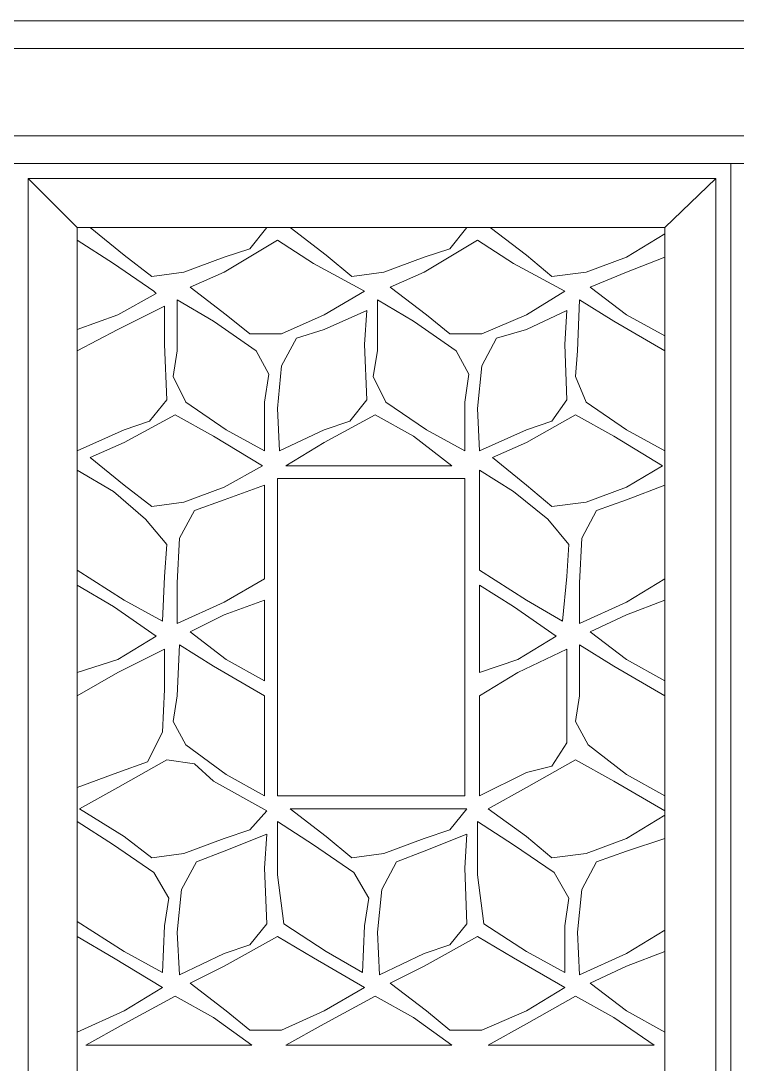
# Model space of a CAD drawing. Header units: centimetres. Extents: x -8.1 to 7.9, y -9.3 to 10.1.
# Drawn here: x -2.37 to 2.34, y 3.22 to 10.08 of the extents above; entities that cross this region are included whole.
import ezdxf

# ---------------------------------------------------------------- set-up
doc = ezdxf.new("R2010")
doc.units = ezdxf.units.CM
doc.header["$MEASUREMENT"] = 0
doc.layers.add('layer 1', color=7, linetype='Continuous')

msp = doc.modelspace()

# ---------------------------------------------------------------- linework, layer by layer
at = {"layer": 'layer 1', "color": 250, "lineweight": 0}
for points, knots in [([(-8.07314, 10.07983), (-8.07314, 10.07983), (7.93978, 10.07983), (7.93978, 10.07983), (7.93978, 10.07983), (7.93978, 10.07983), (7.93978, -9.34849), (7.93978, -9.34849), (7.93978, -9.34849), (7.93978, -9.34849), (-8.07314, -9.34849), (-8.07314, -9.34849), (-8.07314, -9.34849), (-8.07314, -9.34849), (-8.07314, 10.07983), (-8.07314, 10.07983)], [0, 0, 0, 0, 0.25, 0.25, 0.25, 0.25, 0.5, 0.5, 0.5, 0.5, 0.75, 0.75, 0.75, 0.75, 1, 1, 1, 1]), ([(-7.89129, 9.8978), (-7.89129, 9.8978), (7.75793, 9.8978), (7.75793, 9.8978), (7.75793, 9.8978), (7.75793, 9.8978), (7.75793, -9.15261), (7.75793, -9.15261), (7.75793, -9.15261), (7.75793, -9.15261), (-7.89129, -9.15261), (-7.89129, -9.15261), (-7.89129, -9.15261), (-7.89129, -9.15261), (-7.89129, 9.8978), (-7.89129, 9.8978)], [0, 0, 0, 0, 0.25, 0.25, 0.25, 0.25, 0.5, 0.5, 0.5, 0.5, 0.75, 0.75, 0.75, 0.75, 1, 1, 1, 1]), ([(-7.31732, 9.32401), (-7.31732, 9.32401), (7.19799, 9.32401), (7.19799, 9.32401), (7.19799, 9.32401), (7.19799, 9.32401), (7.19799, -8.59267), (7.19799, -8.59267), (7.19799, -8.59267), (7.19799, -8.59267), (-7.31732, -8.59267), (-7.31732, -8.59267), (-7.31732, -8.59267), (-7.31732, -8.59267), (-7.31732, 9.32401), (-7.31732, 9.32401)], [0, 0, 0, 0, 0.25, 0.25, 0.25, 0.25, 0.5, 0.5, 0.5, 0.5, 0.75, 0.75, 0.75, 0.75, 1, 1, 1, 1]), ([(2.29882, -8.39679), (2.29882, -8.39679), (2.29882, 9.14198), (2.29882, 9.14198), (2.29882, 9.14198), (2.29882, 9.14198), (-2.41833, 9.14198), (-2.41833, 9.14198), (-2.41833, 9.14198), (-2.41833, 9.14198), (-2.41833, -8.39679), (-2.41833, -8.39679), (-2.41833, -8.39679), (-2.41833, -8.39679), (2.29882, -8.39679), (2.29882, -8.39679)], [0, 0, 0, 0, 0.25, 0.25, 0.25, 0.25, 0.5, 0.5, 0.5, 0.5, 0.75, 0.75, 0.75, 0.75, 1, 1, 1, 1]), ([(7.00193, -8.39679), (7.00193, -8.39679), (7.00193, 9.14198), (7.00193, 9.14198), (7.00193, 9.14198), (7.00193, 9.14198), (2.29882, 9.14198), (2.29882, 9.14198), (2.29882, 9.14198), (2.29882, 9.14198), (2.29882, -8.39679), (2.29882, -8.39679), (2.29882, -8.39679), (2.29882, -8.39679), (7.00193, -8.39679), (7.00193, -8.39679)], [0, 0, 0, 0, 0.25, 0.25, 0.25, 0.25, 0.5, 0.5, 0.5, 0.5, 0.75, 0.75, 0.75, 0.75, 1, 1, 1, 1]), ([(-2.3203, -8.31279), (-2.3203, -8.31279), (2.20096, -8.31279), (2.20096, -8.31279), (2.20096, -8.31279), (2.20096, -8.31279), (2.20096, 9.04395), (2.20096, 9.04395), (2.20096, 9.04395), (2.20096, 9.04395), (-2.3203, 9.04395), (-2.3203, 9.04395), (-2.3203, 9.04395), (-2.3203, 9.04395), (-2.3203, -8.31279), (-2.3203, -8.31279)], [0, 0, 0, 0, 0.25, 0.25, 0.25, 0.25, 0.5, 0.5, 0.5, 0.5, 0.75, 0.75, 0.75, 0.75, 1, 1, 1, 1]), ([(-1.69038, 8.54013), (-1.69038, 8.54013), (-1.91432, 8.72216), (-1.91432, 8.72216), (-1.91432, 8.72216), (-1.91432, 8.72216), (-0.75253, 8.72216), (-0.75253, 8.72216)], [0, 0, 0, 0, 0.5, 0.5, 0.5, 0.5, 1, 1, 1, 1]), ([(-1.03259, 8.5261), (-1.03259, 8.5261), (-0.86459, 8.58204), (-0.86459, 8.58204), (-0.86459, 8.58204), (-0.86459, 8.58204), (-0.75253, 8.72216), (-0.75253, 8.72216)], [0, 0, 0, 0, 0.5, 0.5, 0.5, 0.5, 1, 1, 1, 1]), ([(0.28317, 8.5261), (0.28317, 8.5261), (0.45117, 8.58204), (0.45117, 8.58204), (0.45117, 8.58204), (0.45117, 8.58204), (0.56323, 8.72216), (0.56323, 8.72216)], [0, 0, 0, 0, 0.5, 0.5, 0.5, 0.5, 1, 1, 1, 1]), ([(1.86496, 8.72216), (1.86496, 8.72216), (0.7172, 8.72216), (0.7172, 8.72216), (0.7172, 8.72216), (0.7172, 8.72216), (0.95517, 8.54013), (0.95517, 8.54013), (0.95517, 8.54013), (0.95517, 8.54013), (1.12317, 8.40019), (1.12317, 8.40019), (1.12317, 8.40019), (1.12317, 8.40019), (1.34711, 8.42807), (1.34711, 8.42807), (1.34711, 8.42807), (1.34711, 8.42807), (1.61296, 8.5261), (1.61296, 8.5261), (1.61296, 8.5261), (1.61296, 8.5261), (1.86496, 8.68007), (1.86496, 8.68007)], [0, 0, 0, 0, 0.1666667, 0.1666667, 0.1666667, 0.1666667, 0.3333333, 0.3333333, 0.3333333, 0.3333333, 0.5, 0.5, 0.5, 0.5, 0.6666667, 0.6666667, 0.6666667, 0.6666667, 0.8333333, 0.8333333, 0.8333333, 0.8333333, 1, 1, 1, 1]), ([(-1.99832, 8.05016), (-1.99832, 8.05016), (-1.73229, 8.14819), (-1.73229, 8.14819), (-1.73229, 8.14819), (-1.73229, 8.14819), (-1.48047, 8.28813), (-1.48047, 8.28813), (-1.48047, 8.28813), (-1.48047, 8.28813), (-1.4945, 8.30216), (-1.4945, 8.30216), (-1.4945, 8.30216), (-1.4945, 8.30216), (-1.76035, 8.48419), (-1.76035, 8.48419), (-1.76035, 8.48419), (-1.76035, 8.48419), (-1.99832, 8.63816), (-1.99832, 8.63816)], [0, 0, 0, 0, 0.2, 0.2, 0.2, 0.2, 0.4, 0.4, 0.4, 0.4, 0.6, 0.6, 0.6, 0.6, 0.8, 0.8, 0.8, 0.8, 1, 1, 1, 1]), ([(0.2972, 8.14819), (0.2972, 8.14819), (0.05923, 8.33022), (0.05923, 8.33022), (0.05923, 8.33022), (0.05923, 8.33022), (0.28317, 8.42807), (0.28317, 8.42807), (0.28317, 8.42807), (0.28317, 8.42807), (0.6332, 8.63816), (0.6332, 8.63816)], [0, 0, 0, 0, 0.3333333, 0.3333333, 0.3333333, 0.3333333, 0.6666667, 0.6666667, 0.6666667, 0.6666667, 1, 1, 1, 1]), ([(0.6332, 8.63816), (0.6332, 8.63816), (0.87117, 8.48419), (0.87117, 8.48419), (0.87117, 8.48419), (0.87117, 8.48419), (1.20699, 8.30216), (1.20699, 8.30216), (1.20699, 8.30216), (1.20699, 8.30216), (0.95517, 8.14819), (0.95517, 8.14819), (0.95517, 8.14819), (0.95517, 8.14819), (0.66126, 8.02228), (0.66126, 8.02228)], [0, 0, 0, 0, 0.25, 0.25, 0.25, 0.25, 0.5, 0.5, 0.5, 0.5, 0.75, 0.75, 0.75, 0.75, 1, 1, 1, 1]), ([(-1.69038, 8.54013), (-1.69038, 8.54013), (-1.50835, 8.40019), (-1.50835, 8.40019), (-1.50835, 8.40019), (-1.50835, 8.40019), (-1.29844, 8.42807), (-1.29844, 8.42807)], [0, 0, 0, 0, 0.5, 0.5, 0.5, 0.5, 1, 1, 1, 1]), ([(-0.36059, 8.54013), (-0.36059, 8.54013), (-0.19259, 8.40019), (-0.19259, 8.40019), (-0.19259, 8.40019), (-0.19259, 8.40019), (0.01732, 8.42807), (0.01732, 8.42807)], [0, 0, 0, 0, 0.5, 0.5, 0.5, 0.5, 1, 1, 1, 1]), ([(1.86496, 8.00825), (1.86496, 8.00825), (1.61296, 8.14819), (1.61296, 8.14819), (1.61296, 8.14819), (1.61296, 8.14819), (1.37499, 8.33022), (1.37499, 8.33022), (1.37499, 8.33022), (1.37499, 8.33022), (1.61296, 8.42807), (1.61296, 8.42807), (1.61296, 8.42807), (1.61296, 8.42807), (1.86496, 8.5261), (1.86496, 8.5261)], [0, 0, 0, 0, 0.25, 0.25, 0.25, 0.25, 0.5, 0.5, 0.5, 0.5, 0.75, 0.75, 0.75, 0.75, 1, 1, 1, 1]), ([(1.86496, 7.91022), (1.86496, 7.91022), (1.52896, 8.10628), (1.52896, 8.10628), (1.52896, 8.10628), (1.52896, 8.10628), (1.30502, 8.24622), (1.30502, 8.24622), (1.30502, 8.24622), (1.30502, 8.24622), (1.29099, 7.91022), (1.29099, 7.91022), (1.29099, 7.91022), (1.29099, 7.91022), (1.27714, 7.74222), (1.27714, 7.74222), (1.27714, 7.74222), (1.27714, 7.74222), (1.34711, 7.57422), (1.34711, 7.57422), (1.34711, 7.57422), (1.34711, 7.57422), (1.61296, 7.39237), (1.61296, 7.39237), (1.61296, 7.39237), (1.61296, 7.39237), (1.86496, 7.25242), (1.86496, 7.25242)], [0, 0, 0, 0, 0.1428571, 0.1428571, 0.1428571, 0.1428571, 0.2857143, 0.2857143, 0.2857143, 0.2857143, 0.4285714, 0.4285714, 0.4285714, 0.4285714, 0.5714286, 0.5714286, 0.5714286, 0.5714286, 0.7142857, 0.7142857, 0.7142857, 0.7142857, 0.8571429, 0.8571429, 0.8571429, 0.8571429, 1, 1, 1, 1]), ([(-1.99832, 7.91022), (-1.99832, 7.91022), (-1.73229, 8.05016), (-1.73229, 8.05016), (-1.73229, 8.05016), (-1.73229, 8.05016), (-1.42435, 8.20413), (-1.42435, 8.20413), (-1.42435, 8.20413), (-1.42435, 8.20413), (-1.42435, 7.95213), (-1.42435, 7.95213), (-1.42435, 7.95213), (-1.42435, 7.95213), (-1.4105, 7.58825), (-1.4105, 7.58825)], [0, 0, 0, 0, 0.25, 0.25, 0.25, 0.25, 0.5, 0.5, 0.5, 0.5, 0.75, 0.75, 0.75, 0.75, 1, 1, 1, 1]), ([(-0.37462, 8.05016), (-0.37462, 8.05016), (-0.09474, 8.17625), (-0.09474, 8.17625), (-0.09474, 8.17625), (-0.09474, 8.17625), (-0.10859, 7.95213), (-0.10859, 7.95213), (-0.10859, 7.95213), (-0.10859, 7.95213), (-0.09474, 7.58825), (-0.09474, 7.58825)], [0, 0, 0, 0, 0.3333333, 0.3333333, 0.3333333, 0.3333333, 0.6666667, 0.6666667, 0.6666667, 0.6666667, 1, 1, 1, 1]), ([(0.95517, 8.05016), (0.95517, 8.05016), (1.22102, 8.17625), (1.22102, 8.17625), (1.22102, 8.17625), (1.22102, 8.17625), (1.20699, 7.95213), (1.20699, 7.95213), (1.20699, 7.95213), (1.20699, 7.95213), (1.22102, 7.58825), (1.22102, 7.58825)], [0, 0, 0, 0, 0.3333333, 0.3333333, 0.3333333, 0.3333333, 0.6666667, 0.6666667, 0.6666667, 0.6666667, 1, 1, 1, 1]), ([(-1.01856, 8.14819), (-1.01856, 8.14819), (-0.86459, 8.02228), (-0.86459, 8.02228), (-0.86459, 8.02228), (-0.86459, 8.02228), (-0.6545, 8.02228), (-0.6545, 8.02228)], [0, 0, 0, 0, 0.5, 0.5, 0.5, 0.5, 1, 1, 1, 1]), ([(0.2972, 8.14819), (0.2972, 8.14819), (0.45117, 8.02228), (0.45117, 8.02228), (0.45117, 8.02228), (0.45117, 8.02228), (0.66126, 8.02228), (0.66126, 8.02228)], [0, 0, 0, 0, 0.5, 0.5, 0.5, 0.5, 1, 1, 1, 1]), ([(-0.37462, 8.05016), (-0.37462, 8.05016), (-0.55665, 7.99422), (-0.55665, 7.99422), (-0.55665, 7.99422), (-0.55665, 7.99422), (-0.6545, 7.81219), (-0.6545, 7.81219)], [0, 0, 0, 0, 0.5, 0.5, 0.5, 0.5, 1, 1, 1, 1]), ([(0.95517, 8.05016), (0.95517, 8.05016), (0.75911, 7.99422), (0.75911, 7.99422), (0.75911, 7.99422), (0.75911, 7.99422), (0.66126, 7.81219), (0.66126, 7.81219)], [0, 0, 0, 0, 0.5, 0.5, 0.5, 0.5, 1, 1, 1, 1]), ([(-1.34053, 7.91022), (-1.34053, 7.91022), (-1.36841, 7.74222), (-1.36841, 7.74222), (-1.36841, 7.74222), (-1.36841, 7.74222), (-1.28441, 7.57422), (-1.28441, 7.57422)], [0, 0, 0, 0, 0.5, 0.5, 0.5, 0.5, 1, 1, 1, 1]), ([(-0.76656, 7.57422), (-0.76656, 7.57422), (-0.7385, 7.75625), (-0.7385, 7.75625), (-0.7385, 7.75625), (-0.7385, 7.75625), (-0.8225, 7.91022), (-0.8225, 7.91022)], [0, 0, 0, 0, 0.5, 0.5, 0.5, 0.5, 1, 1, 1, 1]), ([(-0.02477, 7.91022), (-0.02477, 7.91022), (-0.05265, 7.74222), (-0.05265, 7.74222), (-0.05265, 7.74222), (-0.05265, 7.74222), (0.03135, 7.57422), (0.03135, 7.57422)], [0, 0, 0, 0, 0.5, 0.5, 0.5, 0.5, 1, 1, 1, 1]), ([(0.5492, 7.57422), (0.5492, 7.57422), (0.57726, 7.75625), (0.57726, 7.75625), (0.57726, 7.75625), (0.57726, 7.75625), (0.49326, 7.91022), (0.49326, 7.91022)], [0, 0, 0, 0, 0.5, 0.5, 0.5, 0.5, 1, 1, 1, 1]), ([(-0.37462, 7.39237), (-0.37462, 7.39237), (-0.66853, 7.25242), (-0.66853, 7.25242), (-0.66853, 7.25242), (-0.66853, 7.25242), (-0.68256, 7.53231), (-0.68256, 7.53231), (-0.68256, 7.53231), (-0.68256, 7.53231), (-0.6545, 7.81219), (-0.6545, 7.81219)], [0, 0, 0, 0, 0.3333333, 0.3333333, 0.3333333, 0.3333333, 0.6666667, 0.6666667, 0.6666667, 0.6666667, 1, 1, 1, 1]), ([(0.95517, 7.39237), (0.95517, 7.39237), (0.64723, 7.25242), (0.64723, 7.25242), (0.64723, 7.25242), (0.64723, 7.25242), (0.6332, 7.53231), (0.6332, 7.53231), (0.6332, 7.53231), (0.6332, 7.53231), (0.66126, 7.81219), (0.66126, 7.81219)], [0, 0, 0, 0, 0.3333333, 0.3333333, 0.3333333, 0.3333333, 0.6666667, 0.6666667, 0.6666667, 0.6666667, 1, 1, 1, 1]), ([(-1.69038, 7.39237), (-1.69038, 7.39237), (-1.52238, 7.44831), (-1.52238, 7.44831), (-1.52238, 7.44831), (-1.52238, 7.44831), (-1.4105, 7.58825), (-1.4105, 7.58825)], [0, 0, 0, 0, 0.5, 0.5, 0.5, 0.5, 1, 1, 1, 1]), ([(-0.37462, 7.39237), (-0.37462, 7.39237), (-0.20662, 7.44831), (-0.20662, 7.44831), (-0.20662, 7.44831), (-0.20662, 7.44831), (-0.09474, 7.58825), (-0.09474, 7.58825)], [0, 0, 0, 0, 0.5, 0.5, 0.5, 0.5, 1, 1, 1, 1]), ([(0.95517, 7.39237), (0.95517, 7.39237), (1.12317, 7.44831), (1.12317, 7.44831), (1.12317, 7.44831), (1.12317, 7.44831), (1.22102, 7.58825), (1.22102, 7.58825)], [0, 0, 0, 0, 0.5, 0.5, 0.5, 0.5, 1, 1, 1, 1]), ([(-0.78059, 7.15439), (-0.78059, 7.15439), (-1.10256, 7.35028), (-1.10256, 7.35028), (-1.10256, 7.35028), (-1.10256, 7.35028), (-1.35438, 7.49022), (-1.35438, 7.49022), (-1.35438, 7.49022), (-1.35438, 7.49022), (-1.69038, 7.30837), (-1.69038, 7.30837), (-1.69038, 7.30837), (-1.69038, 7.30837), (-1.91432, 7.21033), (-1.91432, 7.21033), (-1.91432, 7.21033), (-1.91432, 7.21033), (-1.69038, 7.0283), (-1.69038, 7.0283), (-1.69038, 7.0283), (-1.69038, 7.0283), (-1.50835, 6.88836), (-1.50835, 6.88836), (-1.50835, 6.88836), (-1.50835, 6.88836), (-1.29844, 6.91642), (-1.29844, 6.91642), (-1.29844, 6.91642), (-1.29844, 6.91642), (-1.03259, 7.01445), (-1.03259, 7.01445), (-1.03259, 7.01445), (-1.03259, 7.01445), (-0.78059, 7.15439), (-0.78059, 7.15439)], [0, 0, 0, 0, 0.1111111, 0.1111111, 0.1111111, 0.1111111, 0.2222222, 0.2222222, 0.2222222, 0.2222222, 0.3333333, 0.3333333, 0.3333333, 0.3333333, 0.4444444, 0.4444444, 0.4444444, 0.4444444, 0.5555556, 0.5555556, 0.5555556, 0.5555556, 0.6666667, 0.6666667, 0.6666667, 0.6666667, 0.7777778, 0.7777778, 0.7777778, 0.7777778, 0.8888889, 0.8888889, 0.8888889, 0.8888889, 1, 1, 1, 1]), ([(-1.99832, 6.46854), (-1.99832, 6.46854), (-1.69038, 6.27248), (-1.69038, 6.27248), (-1.69038, 6.27248), (-1.69038, 6.27248), (-1.43838, 6.13254), (-1.43838, 6.13254), (-1.43838, 6.13254), (-1.43838, 6.13254), (-1.42435, 6.42645), (-1.42435, 6.42645), (-1.42435, 6.42645), (-1.42435, 6.42645), (-1.4105, 6.63654), (-1.4105, 6.63654), (-1.4105, 6.63654), (-1.4105, 6.63654), (-1.55044, 6.80436), (-1.55044, 6.80436), (-1.55044, 6.80436), (-1.55044, 6.80436), (-1.76035, 6.98639), (-1.76035, 6.98639), (-1.76035, 6.98639), (-1.76035, 6.98639), (-1.99832, 7.12633), (-1.99832, 7.12633)], [0, 0, 0, 0, 0.1428571, 0.1428571, 0.1428571, 0.1428571, 0.2857143, 0.2857143, 0.2857143, 0.2857143, 0.4285714, 0.4285714, 0.4285714, 0.4285714, 0.5714286, 0.5714286, 0.5714286, 0.5714286, 0.7142857, 0.7142857, 0.7142857, 0.7142857, 0.8571429, 0.8571429, 0.8571429, 0.8571429, 1, 1, 1, 1]), ([(-0.68256, 7.07039), (-0.68256, 7.07039), (0.5492, 7.07039), (0.5492, 7.07039), (0.5492, 7.07039), (0.5492, 7.07039), (0.5492, 4.98478), (0.5492, 4.98478), (0.5492, 4.98478), (0.5492, 4.98478), (-0.68256, 4.98478), (-0.68256, 4.98478), (-0.68256, 4.98478), (-0.68256, 4.98478), (-0.68256, 7.07039), (-0.68256, 7.07039)], [0, 0, 0, 0, 0.25, 0.25, 0.25, 0.25, 0.5, 0.5, 0.5, 0.5, 0.75, 0.75, 0.75, 0.75, 1, 1, 1, 1]), ([(0.95517, 7.0283), (0.95517, 7.0283), (1.12317, 6.88836), (1.12317, 6.88836), (1.12317, 6.88836), (1.12317, 6.88836), (1.34711, 6.91642), (1.34711, 6.91642)], [0, 0, 0, 0, 0.5, 0.5, 0.5, 0.5, 1, 1, 1, 1]), ([(-1.03259, 6.93045), (-1.03259, 6.93045), (-1.22847, 6.86048), (-1.22847, 6.86048), (-1.22847, 6.86048), (-1.22847, 6.86048), (-1.3265, 6.67845), (-1.3265, 6.67845)], [0, 0, 0, 0, 0.5, 0.5, 0.5, 0.5, 1, 1, 1, 1]), ([(1.61296, 6.93045), (1.61296, 6.93045), (1.41708, 6.86048), (1.41708, 6.86048), (1.41708, 6.86048), (1.41708, 6.86048), (1.31905, 6.67845), (1.31905, 6.67845)], [0, 0, 0, 0, 0.5, 0.5, 0.5, 0.5, 1, 1, 1, 1]), ([(1.22102, 6.42645), (1.22102, 6.42645), (1.23505, 6.63654), (1.23505, 6.63654), (1.23505, 6.63654), (1.23505, 6.63654), (1.09511, 6.80436), (1.09511, 6.80436)], [0, 0, 0, 0, 0.5, 0.5, 0.5, 0.5, 1, 1, 1, 1]), ([(1.86496, 6.41242), (1.86496, 6.41242), (1.61296, 6.25845), (1.61296, 6.25845), (1.61296, 6.25845), (1.61296, 6.25845), (1.30502, 6.11851), (1.30502, 6.11851), (1.30502, 6.11851), (1.30502, 6.11851), (1.30502, 6.38454), (1.30502, 6.38454), (1.30502, 6.38454), (1.30502, 6.38454), (1.31905, 6.67845), (1.31905, 6.67845)], [0, 0, 0, 0, 0.25, 0.25, 0.25, 0.25, 0.5, 0.5, 0.5, 0.5, 0.75, 0.75, 0.75, 0.75, 1, 1, 1, 1]), ([(-1.99832, 5.79654), (-1.99832, 5.79654), (-1.73229, 5.88054), (-1.73229, 5.88054), (-1.73229, 5.88054), (-1.73229, 5.88054), (-1.48047, 6.03451), (-1.48047, 6.03451), (-1.48047, 6.03451), (-1.48047, 6.03451), (-1.76035, 6.23057), (-1.76035, 6.23057), (-1.76035, 6.23057), (-1.76035, 6.23057), (-1.99832, 6.37051), (-1.99832, 6.37051)], [0, 0, 0, 0, 0.25, 0.25, 0.25, 0.25, 0.5, 0.5, 0.5, 0.5, 0.75, 0.75, 0.75, 0.75, 1, 1, 1, 1]), ([(1.86496, 6.27248), (1.86496, 6.27248), (1.61296, 6.17463), (1.61296, 6.17463), (1.61296, 6.17463), (1.61296, 6.17463), (1.37499, 6.06257), (1.37499, 6.06257), (1.37499, 6.06257), (1.37499, 6.06257), (1.61296, 5.88054), (1.61296, 5.88054), (1.61296, 5.88054), (1.61296, 5.88054), (1.86496, 5.7406), (1.86496, 5.7406)], [0, 0, 0, 0, 0.25, 0.25, 0.25, 0.25, 0.5, 0.5, 0.5, 0.5, 0.75, 0.75, 0.75, 0.75, 1, 1, 1, 1]), ([(1.30502, 5.64257), (1.30502, 5.64257), (1.30502, 5.97857), (1.30502, 5.97857), (1.30502, 5.97857), (1.30502, 5.97857), (1.52896, 5.83863), (1.52896, 5.83863), (1.52896, 5.83863), (1.52896, 5.83863), (1.86496, 5.64257), (1.86496, 5.64257)], [0, 0, 0, 0, 0.3333333, 0.3333333, 0.3333333, 0.3333333, 0.6666667, 0.6666667, 0.6666667, 0.6666667, 1, 1, 1, 1]), ([(-1.99832, 5.04072), (-1.99832, 5.04072), (-1.73229, 5.13875), (-1.73229, 5.13875), (-1.73229, 5.13875), (-1.73229, 5.13875), (-1.53641, 5.20872), (-1.53641, 5.20872), (-1.53641, 5.20872), (-1.53641, 5.20872), (-1.43838, 5.40478), (-1.43838, 5.40478), (-1.43838, 5.40478), (-1.43838, 5.40478), (-1.42435, 5.68466), (-1.42435, 5.68466), (-1.42435, 5.68466), (-1.42435, 5.68466), (-1.42435, 5.95051), (-1.42435, 5.95051), (-1.42435, 5.95051), (-1.42435, 5.95051), (-1.73229, 5.79654), (-1.73229, 5.79654), (-1.73229, 5.79654), (-1.73229, 5.79654), (-1.99832, 5.64257), (-1.99832, 5.64257)], [0, 0, 0, 0, 0.1428571, 0.1428571, 0.1428571, 0.1428571, 0.2857143, 0.2857143, 0.2857143, 0.2857143, 0.4285714, 0.4285714, 0.4285714, 0.4285714, 0.5714286, 0.5714286, 0.5714286, 0.5714286, 0.7142857, 0.7142857, 0.7142857, 0.7142857, 0.8571429, 0.8571429, 0.8571429, 0.8571429, 1, 1, 1, 1]), ([(-1.34053, 5.64257), (-1.34053, 5.64257), (-1.36841, 5.47475), (-1.36841, 5.47475), (-1.36841, 5.47475), (-1.36841, 5.47475), (-1.28441, 5.32078), (-1.28441, 5.32078)], [0, 0, 0, 0, 0.5, 0.5, 0.5, 0.5, 1, 1, 1, 1]), ([(1.30502, 5.64257), (1.30502, 5.64257), (1.27714, 5.47475), (1.27714, 5.47475), (1.27714, 5.47475), (1.27714, 5.47475), (1.36096, 5.32078), (1.36096, 5.32078)], [0, 0, 0, 0, 0.5, 0.5, 0.5, 0.5, 1, 1, 1, 1]), ([(0.95517, 5.13875), (0.95517, 5.13875), (1.12317, 5.18066), (1.12317, 5.18066), (1.12317, 5.18066), (1.12317, 5.18066), (1.22102, 5.33463), (1.22102, 5.33463)], [0, 0, 0, 0, 0.5, 0.5, 0.5, 0.5, 1, 1, 1, 1]), ([(1.86496, 4.98478), (1.86496, 4.98478), (1.61296, 5.12472), (1.61296, 5.12472), (1.61296, 5.12472), (1.61296, 5.12472), (1.36096, 5.32078), (1.36096, 5.32078)], [0, 0, 0, 0, 0.5, 0.5, 0.5, 0.5, 1, 1, 1, 1]), ([(-1.10256, 5.08281), (-1.10256, 5.08281), (-1.22847, 5.19469), (-1.22847, 5.19469), (-1.22847, 5.19469), (-1.22847, 5.19469), (-1.4105, 5.22275), (-1.4105, 5.22275)], [0, 0, 0, 0, 0.5, 0.5, 0.5, 0.5, 1, 1, 1, 1]), ([(1.86496, 4.88675), (1.86496, 4.88675), (1.52896, 5.08281), (1.52896, 5.08281), (1.52896, 5.08281), (1.52896, 5.08281), (1.27714, 5.22275), (1.27714, 5.22275), (1.27714, 5.22275), (1.27714, 5.22275), (0.95517, 5.04072), (0.95517, 5.04072), (0.95517, 5.04072), (0.95517, 5.04072), (0.70317, 4.90078), (0.70317, 4.90078), (0.70317, 4.90078), (0.70317, 4.90078), (0.95517, 4.71875), (0.95517, 4.71875), (0.95517, 4.71875), (0.95517, 4.71875), (1.12317, 4.57881), (1.12317, 4.57881), (1.12317, 4.57881), (1.12317, 4.57881), (1.34711, 4.60687), (1.34711, 4.60687), (1.34711, 4.60687), (1.34711, 4.60687), (1.61296, 4.7049), (1.61296, 4.7049), (1.61296, 4.7049), (1.61296, 4.7049), (1.86496, 4.85887), (1.86496, 4.85887)], [0, 0, 0, 0, 0.1111111, 0.1111111, 0.1111111, 0.1111111, 0.2222222, 0.2222222, 0.2222222, 0.2222222, 0.3333333, 0.3333333, 0.3333333, 0.3333333, 0.4444444, 0.4444444, 0.4444444, 0.4444444, 0.5555556, 0.5555556, 0.5555556, 0.5555556, 0.6666667, 0.6666667, 0.6666667, 0.6666667, 0.7777778, 0.7777778, 0.7777778, 0.7777778, 0.8888889, 0.8888889, 0.8888889, 0.8888889, 1, 1, 1, 1]), ([(-1.03259, 4.7049), (-1.03259, 4.7049), (-0.86459, 4.76084), (-0.86459, 4.76084), (-0.86459, 4.76084), (-0.86459, 4.76084), (-0.75253, 4.88675), (-0.75253, 4.88675)], [0, 0, 0, 0, 0.5, 0.5, 0.5, 0.5, 1, 1, 1, 1]), ([(0.56323, 4.90078), (0.56323, 4.90078), (-0.59856, 4.90078), (-0.59856, 4.90078), (-0.59856, 4.90078), (-0.59856, 4.90078), (-0.36059, 4.71875), (-0.36059, 4.71875), (-0.36059, 4.71875), (-0.36059, 4.71875), (-0.19259, 4.57881), (-0.19259, 4.57881), (-0.19259, 4.57881), (-0.19259, 4.57881), (0.01732, 4.60687), (0.01732, 4.60687), (0.01732, 4.60687), (0.01732, 4.60687), (0.28317, 4.7049), (0.28317, 4.7049), (0.28317, 4.7049), (0.28317, 4.7049), (0.45117, 4.76084), (0.45117, 4.76084), (0.45117, 4.76084), (0.45117, 4.76084), (0.56323, 4.90078), (0.56323, 4.90078)], [0, 0, 0, 0, 0.1428571, 0.1428571, 0.1428571, 0.1428571, 0.2857143, 0.2857143, 0.2857143, 0.2857143, 0.4285714, 0.4285714, 0.4285714, 0.4285714, 0.5714286, 0.5714286, 0.5714286, 0.5714286, 0.7142857, 0.7142857, 0.7142857, 0.7142857, 0.8571429, 0.8571429, 0.8571429, 0.8571429, 1, 1, 1, 1]), ([(-1.99832, 4.15899), (-1.99832, 4.15899), (-1.69038, 3.96293), (-1.69038, 3.96293), (-1.69038, 3.96293), (-1.69038, 3.96293), (-1.43838, 3.82299), (-1.43838, 3.82299), (-1.43838, 3.82299), (-1.43838, 3.82299), (-1.42435, 4.13093), (-1.42435, 4.13093), (-1.42435, 4.13093), (-1.42435, 4.13093), (-1.39647, 4.31296), (-1.39647, 4.31296), (-1.39647, 4.31296), (-1.39647, 4.31296), (-1.4945, 4.48078), (-1.4945, 4.48078), (-1.4945, 4.48078), (-1.4945, 4.48078), (-1.76035, 4.66281), (-1.76035, 4.66281), (-1.76035, 4.66281), (-1.76035, 4.66281), (-1.99832, 4.81678), (-1.99832, 4.81678)], [0, 0, 0, 0, 0.1428571, 0.1428571, 0.1428571, 0.1428571, 0.2857143, 0.2857143, 0.2857143, 0.2857143, 0.4285714, 0.4285714, 0.4285714, 0.4285714, 0.5714286, 0.5714286, 0.5714286, 0.5714286, 0.7142857, 0.7142857, 0.7142857, 0.7142857, 0.8571429, 0.8571429, 0.8571429, 0.8571429, 1, 1, 1, 1]), ([(-0.64065, 4.14496), (-0.64065, 4.14496), (-0.36059, 3.96293), (-0.36059, 3.96293), (-0.36059, 3.96293), (-0.36059, 3.96293), (-0.12262, 3.82299), (-0.12262, 3.82299), (-0.12262, 3.82299), (-0.12262, 3.82299), (-0.10859, 4.13093), (-0.10859, 4.13093), (-0.10859, 4.13093), (-0.10859, 4.13093), (-0.08071, 4.31296), (-0.08071, 4.31296), (-0.08071, 4.31296), (-0.08071, 4.31296), (-0.17874, 4.48078), (-0.17874, 4.48078), (-0.17874, 4.48078), (-0.17874, 4.48078), (-0.44459, 4.66281), (-0.44459, 4.66281), (-0.44459, 4.66281), (-0.44459, 4.66281), (-0.68256, 4.81678), (-0.68256, 4.81678), (-0.68256, 4.81678), (-0.68256, 4.81678), (-0.68256, 4.46693), (-0.68256, 4.46693), (-0.68256, 4.46693), (-0.68256, 4.46693), (-0.64065, 4.14496), (-0.64065, 4.14496)], [0, 0, 0, 0, 0.1111111, 0.1111111, 0.1111111, 0.1111111, 0.2222222, 0.2222222, 0.2222222, 0.2222222, 0.3333333, 0.3333333, 0.3333333, 0.3333333, 0.4444444, 0.4444444, 0.4444444, 0.4444444, 0.5555556, 0.5555556, 0.5555556, 0.5555556, 0.6666667, 0.6666667, 0.6666667, 0.6666667, 0.7777778, 0.7777778, 0.7777778, 0.7777778, 0.8888889, 0.8888889, 0.8888889, 0.8888889, 1, 1, 1, 1]), ([(-1.69038, 4.71875), (-1.69038, 4.71875), (-1.50835, 4.57881), (-1.50835, 4.57881), (-1.50835, 4.57881), (-1.50835, 4.57881), (-1.29844, 4.60687), (-1.29844, 4.60687)], [0, 0, 0, 0, 0.5, 0.5, 0.5, 0.5, 1, 1, 1, 1]), ([(-1.03259, 4.6209), (-1.03259, 4.6209), (-1.21444, 4.55093), (-1.21444, 4.55093), (-1.21444, 4.55093), (-1.21444, 4.55093), (-1.31247, 4.3689), (-1.31247, 4.3689)], [0, 0, 0, 0, 0.5, 0.5, 0.5, 0.5, 1, 1, 1, 1]), ([(0.28317, 4.6209), (0.28317, 4.6209), (0.10132, 4.55093), (0.10132, 4.55093), (0.10132, 4.55093), (0.10132, 4.55093), (0.00329, 4.3689), (0.00329, 4.3689)], [0, 0, 0, 0, 0.5, 0.5, 0.5, 0.5, 1, 1, 1, 1]), ([(1.61296, 4.6209), (1.61296, 4.6209), (1.41708, 4.55093), (1.41708, 4.55093), (1.41708, 4.55093), (1.41708, 4.55093), (1.31905, 4.3689), (1.31905, 4.3689)], [0, 0, 0, 0, 0.5, 0.5, 0.5, 0.5, 1, 1, 1, 1]), ([(1.20699, 4.13093), (1.20699, 4.13093), (1.23505, 4.31296), (1.23505, 4.31296), (1.23505, 4.31296), (1.23505, 4.31296), (1.13702, 4.48078), (1.13702, 4.48078)], [0, 0, 0, 0, 0.5, 0.5, 0.5, 0.5, 1, 1, 1, 1]), ([(1.86496, 4.10287), (1.86496, 4.10287), (1.61296, 3.9489), (1.61296, 3.9489), (1.61296, 3.9489), (1.61296, 3.9489), (1.30502, 3.80896), (1.30502, 3.80896), (1.30502, 3.80896), (1.30502, 3.80896), (1.29099, 4.08902), (1.29099, 4.08902), (1.29099, 4.08902), (1.29099, 4.08902), (1.31905, 4.3689), (1.31905, 4.3689)], [0, 0, 0, 0, 0.25, 0.25, 0.25, 0.25, 0.5, 0.5, 0.5, 0.5, 0.75, 0.75, 0.75, 0.75, 1, 1, 1, 1]), ([(-1.03259, 3.9489), (-1.03259, 3.9489), (-0.86459, 4.00502), (-0.86459, 4.00502), (-0.86459, 4.00502), (-0.86459, 4.00502), (-0.75253, 4.14496), (-0.75253, 4.14496)], [0, 0, 0, 0, 0.5, 0.5, 0.5, 0.5, 1, 1, 1, 1]), ([(0.28317, 3.9489), (0.28317, 3.9489), (0.45117, 4.00502), (0.45117, 4.00502), (0.45117, 4.00502), (0.45117, 4.00502), (0.56323, 4.14496), (0.56323, 4.14496)], [0, 0, 0, 0, 0.5, 0.5, 0.5, 0.5, 1, 1, 1, 1]), ([(-1.99832, 3.43105), (-1.99832, 3.43105), (-1.69038, 3.57099), (-1.69038, 3.57099), (-1.69038, 3.57099), (-1.69038, 3.57099), (-1.43838, 3.72496), (-1.43838, 3.72496), (-1.43838, 3.72496), (-1.43838, 3.72496), (-1.76035, 3.92102), (-1.76035, 3.92102), (-1.76035, 3.92102), (-1.76035, 3.92102), (-1.99832, 4.06096), (-1.99832, 4.06096)], [0, 0, 0, 0, 0.25, 0.25, 0.25, 0.25, 0.5, 0.5, 0.5, 0.5, 0.75, 0.75, 0.75, 0.75, 1, 1, 1, 1]), ([(-1.01856, 3.57099), (-1.01856, 3.57099), (-1.25653, 3.75302), (-1.25653, 3.75302), (-1.25653, 3.75302), (-1.25653, 3.75302), (-1.03259, 3.8649), (-1.03259, 3.8649), (-1.03259, 3.8649), (-1.03259, 3.8649), (-0.68256, 4.06096), (-0.68256, 4.06096)], [0, 0, 0, 0, 0.3333333, 0.3333333, 0.3333333, 0.3333333, 0.6666667, 0.6666667, 0.6666667, 0.6666667, 1, 1, 1, 1]), ([(-0.68256, 4.06096), (-0.68256, 4.06096), (-0.44459, 3.92102), (-0.44459, 3.92102), (-0.44459, 3.92102), (-0.44459, 3.92102), (-0.10859, 3.72496), (-0.10859, 3.72496), (-0.10859, 3.72496), (-0.10859, 3.72496), (-0.37462, 3.57099), (-0.37462, 3.57099), (-0.37462, 3.57099), (-0.37462, 3.57099), (-0.6545, 3.44508), (-0.6545, 3.44508)], [0, 0, 0, 0, 0.25, 0.25, 0.25, 0.25, 0.5, 0.5, 0.5, 0.5, 0.75, 0.75, 0.75, 0.75, 1, 1, 1, 1]), ([(1.86496, 3.96293), (1.86496, 3.96293), (1.61296, 3.8649), (1.61296, 3.8649), (1.61296, 3.8649), (1.61296, 3.8649), (1.37499, 3.75302), (1.37499, 3.75302), (1.37499, 3.75302), (1.37499, 3.75302), (1.61296, 3.57099), (1.61296, 3.57099), (1.61296, 3.57099), (1.61296, 3.57099), (1.86496, 3.43105), (1.86496, 3.43105)], [0, 0, 0, 0, 0.25, 0.25, 0.25, 0.25, 0.5, 0.5, 0.5, 0.5, 0.75, 0.75, 0.75, 0.75, 1, 1, 1, 1]), ([(-1.01856, 3.57099), (-1.01856, 3.57099), (-0.86459, 3.44508), (-0.86459, 3.44508), (-0.86459, 3.44508), (-0.86459, 3.44508), (-0.6545, 3.44508), (-0.6545, 3.44508)], [0, 0, 0, 0, 0.5, 0.5, 0.5, 0.5, 1, 1, 1, 1]), ([(0.2972, 3.57099), (0.2972, 3.57099), (0.45117, 3.44508), (0.45117, 3.44508), (0.45117, 3.44508), (0.45117, 3.44508), (0.66126, 3.44508), (0.66126, 3.44508)], [0, 0, 0, 0, 0.5, 0.5, 0.5, 0.5, 1, 1, 1, 1])]:
    msp.add_open_spline(points, degree=3, knots=knots, dxfattribs=at)
for points in [[(-2.3203, 9.04395), (-2.3203, 9.04395), (-1.99832, 8.72216), (-1.99832, 8.72216)], [(1.86496, 8.72216), (1.86496, 8.72216), (2.20096, 9.04395), (2.20096, 9.04395)], [(-1.99832, 8.72216), (-1.99832, 8.72216), (-1.99832, -7.97679), (-1.99832, -7.97679)], [(1.86496, 8.72216), (1.86496, 8.72216), (-1.99832, 8.72216), (-1.99832, 8.72216)], [(-0.36059, 8.54013), (-0.36059, 8.54013), (-0.59856, 8.72216), (-0.59856, 8.72216)], [(0.56323, 8.72216), (0.56323, 8.72216), (-0.59856, 8.72216), (-0.59856, 8.72216)], [(1.86496, -7.97679), (1.86496, -7.97679), (1.86496, 8.72216), (1.86496, 8.72216)], [(-1.03259, 8.42807), (-1.03259, 8.42807), (-0.68256, 8.63816), (-0.68256, 8.63816)], [(-0.44459, 8.48419), (-0.44459, 8.48419), (-0.68256, 8.63816), (-0.68256, 8.63816)], [(-1.03259, 8.5261), (-1.03259, 8.5261), (-1.29844, 8.42807), (-1.29844, 8.42807)], [(0.28317, 8.5261), (0.28317, 8.5261), (0.01732, 8.42807), (0.01732, 8.42807)], [(-0.44459, 8.48419), (-0.44459, 8.48419), (-0.10859, 8.30216), (-0.10859, 8.30216)], [(-1.03259, 8.42807), (-1.03259, 8.42807), (-1.25653, 8.33022), (-1.25653, 8.33022)], [(-1.01856, 8.14819), (-1.01856, 8.14819), (-1.25653, 8.33022), (-1.25653, 8.33022)], [(-0.37462, 8.14819), (-0.37462, 8.14819), (-0.10859, 8.30216), (-0.10859, 8.30216)], [(-1.10256, 8.10628), (-1.10256, 8.10628), (-1.34053, 8.24622), (-1.34053, 8.24622)], [(-1.34053, 7.91022), (-1.34053, 7.91022), (-1.34053, 8.24622), (-1.34053, 8.24622)], [(0.2132, 8.10628), (0.2132, 8.10628), (-0.02477, 8.24622), (-0.02477, 8.24622)], [(-0.02477, 7.91022), (-0.02477, 7.91022), (-0.02477, 8.24622), (-0.02477, 8.24622)], [(-1.10256, 8.10628), (-1.10256, 8.10628), (-0.8225, 7.91022), (-0.8225, 7.91022)], [(-0.37462, 8.14819), (-0.37462, 8.14819), (-0.6545, 8.02228), (-0.6545, 8.02228)], [(0.2132, 8.10628), (0.2132, 8.10628), (0.49326, 7.91022), (0.49326, 7.91022)], [(-1.01856, 7.39237), (-1.01856, 7.39237), (-1.28441, 7.57422), (-1.28441, 7.57422)], [(-0.76656, 7.57422), (-0.76656, 7.57422), (-0.76656, 7.25242), (-0.76656, 7.25242)], [(0.2972, 7.39237), (0.2972, 7.39237), (0.03135, 7.57422), (0.03135, 7.57422)], [(0.5492, 7.57422), (0.5492, 7.57422), (0.5492, 7.25242), (0.5492, 7.25242)], [(-0.37462, 7.30837), (-0.37462, 7.30837), (-0.03862, 7.49022), (-0.03862, 7.49022)], [(0.2132, 7.35028), (0.2132, 7.35028), (-0.03862, 7.49022), (-0.03862, 7.49022)], [(0.95517, 7.30837), (0.95517, 7.30837), (1.27714, 7.49022), (1.27714, 7.49022)], [(1.52896, 7.35028), (1.52896, 7.35028), (1.27714, 7.49022), (1.27714, 7.49022)], [(-1.69038, 7.39237), (-1.69038, 7.39237), (-1.99832, 7.25242), (-1.99832, 7.25242)], [(-1.01856, 7.39237), (-1.01856, 7.39237), (-0.76656, 7.25242), (-0.76656, 7.25242)], [(0.2132, 7.35028), (0.2132, 7.35028), (0.4652, 7.15439), (0.4652, 7.15439)], [(0.2972, 7.39237), (0.2972, 7.39237), (0.5492, 7.25242), (0.5492, 7.25242)], [(1.52896, 7.35028), (1.52896, 7.35028), (1.85093, 7.15439), (1.85093, 7.15439)], [(-0.37462, 7.30837), (-0.37462, 7.30837), (-0.62662, 7.15439), (-0.62662, 7.15439)], [(0.95517, 7.30837), (0.95517, 7.30837), (0.73123, 7.21033), (0.73123, 7.21033)], [(0.95517, 7.0283), (0.95517, 7.0283), (0.73123, 7.21033), (0.73123, 7.21033)], [(-0.62662, 7.15439), (-0.62662, 7.15439), (0.4652, 7.15439), (0.4652, 7.15439)], [(1.61296, 7.01445), (1.61296, 7.01445), (1.85093, 7.15439), (1.85093, 7.15439)], [(0.87117, 6.98639), (0.87117, 6.98639), (0.64723, 7.12633), (0.64723, 7.12633)], [(0.64723, 6.46854), (0.64723, 6.46854), (0.64723, 7.12633), (0.64723, 7.12633)], [(-1.03259, 6.93045), (-1.03259, 6.93045), (-0.76656, 7.0283), (-0.76656, 7.0283)], [(-0.76656, 6.41242), (-0.76656, 6.41242), (-0.76656, 7.0283), (-0.76656, 7.0283)], [(1.61296, 7.01445), (1.61296, 7.01445), (1.34711, 6.91642), (1.34711, 6.91642)], [(1.61296, 6.93045), (1.61296, 6.93045), (1.86496, 7.0283), (1.86496, 7.0283)], [(0.87117, 6.98639), (0.87117, 6.98639), (1.09511, 6.80436), (1.09511, 6.80436)], [(-1.34053, 6.38454), (-1.34053, 6.38454), (-1.3265, 6.67845), (-1.3265, 6.67845)], [(0.95517, 6.27248), (0.95517, 6.27248), (0.64723, 6.46854), (0.64723, 6.46854)], [(-1.34053, 6.38454), (-1.34053, 6.38454), (-1.34053, 6.11851), (-1.34053, 6.11851)], [(-1.03259, 6.25845), (-1.03259, 6.25845), (-0.76656, 6.41242), (-0.76656, 6.41242)], [(1.22102, 6.42645), (1.22102, 6.42645), (1.19314, 6.13254), (1.19314, 6.13254)], [(0.87117, 6.23057), (0.87117, 6.23057), (0.64723, 6.37051), (0.64723, 6.37051)], [(0.64723, 6.37051), (0.64723, 6.37051), (0.64723, 5.79654), (0.64723, 5.79654)], [(-1.03259, 6.25845), (-1.03259, 6.25845), (-1.34053, 6.11851), (-1.34053, 6.11851)], [(-1.03259, 6.17463), (-1.03259, 6.17463), (-0.76656, 6.27248), (-0.76656, 6.27248)], [(-0.76656, 5.7406), (-0.76656, 5.7406), (-0.76656, 6.27248), (-0.76656, 6.27248)], [(0.95517, 6.27248), (0.95517, 6.27248), (1.19314, 6.13254), (1.19314, 6.13254)], [(-1.03259, 6.17463), (-1.03259, 6.17463), (-1.25653, 6.06257), (-1.25653, 6.06257)], [(0.87117, 6.23057), (0.87117, 6.23057), (1.15105, 6.03451), (1.15105, 6.03451)], [(-1.01856, 5.88054), (-1.01856, 5.88054), (-1.25653, 6.06257), (-1.25653, 6.06257)], [(-1.34053, 5.64257), (-1.34053, 5.64257), (-1.3265, 5.97857), (-1.3265, 5.97857)], [(-1.10256, 5.83863), (-1.10256, 5.83863), (-1.3265, 5.97857), (-1.3265, 5.97857)], [(0.89905, 5.88054), (0.89905, 5.88054), (1.15105, 6.03451), (1.15105, 6.03451)], [(0.89905, 5.79654), (0.89905, 5.79654), (1.22102, 5.95051), (1.22102, 5.95051)], [(1.22102, 5.68466), (1.22102, 5.68466), (1.22102, 5.95051), (1.22102, 5.95051)], [(-1.10256, 5.83863), (-1.10256, 5.83863), (-0.76656, 5.64257), (-0.76656, 5.64257)], [(-1.01856, 5.88054), (-1.01856, 5.88054), (-0.76656, 5.7406), (-0.76656, 5.7406)], [(0.89905, 5.88054), (0.89905, 5.88054), (0.64723, 5.79654), (0.64723, 5.79654)], [(0.89905, 5.79654), (0.89905, 5.79654), (0.64723, 5.64257), (0.64723, 5.64257)], [(-0.76656, 5.64257), (-0.76656, 5.64257), (-0.76656, 4.98478), (-0.76656, 4.98478)], [(0.64723, 5.64257), (0.64723, 5.64257), (0.64723, 4.98478), (0.64723, 4.98478)], [(1.22102, 5.68466), (1.22102, 5.68466), (1.22102, 5.33463), (1.22102, 5.33463)], [(-1.01856, 5.12472), (-1.01856, 5.12472), (-1.28441, 5.32078), (-1.28441, 5.32078)], [(-1.73229, 5.04072), (-1.73229, 5.04072), (-1.4105, 5.22275), (-1.4105, 5.22275)], [(-1.10256, 5.08281), (-1.10256, 5.08281), (-0.75253, 4.88675), (-0.75253, 4.88675)], [(-1.01856, 5.12472), (-1.01856, 5.12472), (-0.76656, 4.98478), (-0.76656, 4.98478)], [(0.95517, 5.13875), (0.95517, 5.13875), (0.64723, 4.98478), (0.64723, 4.98478)], [(-1.73229, 5.04072), (-1.73229, 5.04072), (-1.98429, 4.90078), (-1.98429, 4.90078)], [(-1.69038, 4.71875), (-1.69038, 4.71875), (-1.98429, 4.90078), (-1.98429, 4.90078)], [(0.87117, 4.66281), (0.87117, 4.66281), (0.6332, 4.81678), (0.6332, 4.81678)], [(0.6332, 4.46693), (0.6332, 4.46693), (0.6332, 4.81678), (0.6332, 4.81678)], [(-1.03259, 4.6209), (-1.03259, 4.6209), (-0.75253, 4.73278), (-0.75253, 4.73278)], [(-0.76656, 4.50884), (-0.76656, 4.50884), (-0.75253, 4.73278), (-0.75253, 4.73278)], [(0.28317, 4.6209), (0.28317, 4.6209), (0.56323, 4.73278), (0.56323, 4.73278)], [(0.5492, 4.50884), (0.5492, 4.50884), (0.56323, 4.73278), (0.56323, 4.73278)], [(-1.03259, 4.7049), (-1.03259, 4.7049), (-1.29844, 4.60687), (-1.29844, 4.60687)], [(1.61296, 4.6209), (1.61296, 4.6209), (1.86496, 4.7049), (1.86496, 4.7049)], [(0.87117, 4.66281), (0.87117, 4.66281), (1.13702, 4.48078), (1.13702, 4.48078)], [(-0.76656, 4.50884), (-0.76656, 4.50884), (-0.75253, 4.14496), (-0.75253, 4.14496)], [(0.5492, 4.50884), (0.5492, 4.50884), (0.56323, 4.14496), (0.56323, 4.14496)], [(0.6332, 4.46693), (0.6332, 4.46693), (0.67511, 4.14496), (0.67511, 4.14496)], [(-1.34053, 4.08902), (-1.34053, 4.08902), (-1.31247, 4.3689), (-1.31247, 4.3689)], [(-0.02477, 4.08902), (-0.02477, 4.08902), (0.00329, 4.3689), (0.00329, 4.3689)], [(0.95517, 3.96293), (0.95517, 3.96293), (0.67511, 4.14496), (0.67511, 4.14496)], [(1.20699, 4.13093), (1.20699, 4.13093), (1.20699, 3.82299), (1.20699, 3.82299)], [(-1.34053, 4.08902), (-1.34053, 4.08902), (-1.3265, 3.80896), (-1.3265, 3.80896)], [(-0.02477, 4.08902), (-0.02477, 4.08902), (-0.01074, 3.80896), (-0.01074, 3.80896)], [(0.28317, 3.8649), (0.28317, 3.8649), (0.6332, 4.06096), (0.6332, 4.06096)], [(0.87117, 3.92102), (0.87117, 3.92102), (0.6332, 4.06096), (0.6332, 4.06096)], [(-1.03259, 3.9489), (-1.03259, 3.9489), (-1.3265, 3.80896), (-1.3265, 3.80896)], [(0.28317, 3.9489), (0.28317, 3.9489), (-0.01074, 3.80896), (-0.01074, 3.80896)], [(0.87117, 3.92102), (0.87117, 3.92102), (1.20699, 3.72496), (1.20699, 3.72496)], [(0.95517, 3.96293), (0.95517, 3.96293), (1.20699, 3.82299), (1.20699, 3.82299)], [(0.28317, 3.8649), (0.28317, 3.8649), (0.05923, 3.75302), (0.05923, 3.75302)], [(0.2972, 3.57099), (0.2972, 3.57099), (0.05923, 3.75302), (0.05923, 3.75302)], [(0.95517, 3.57099), (0.95517, 3.57099), (1.20699, 3.72496), (1.20699, 3.72496)], [(-1.69038, 3.48699), (-1.69038, 3.48699), (-1.35438, 3.66902), (-1.35438, 3.66902)], [(-1.10256, 3.52908), (-1.10256, 3.52908), (-1.35438, 3.66902), (-1.35438, 3.66902)], [(-0.37462, 3.48699), (-0.37462, 3.48699), (-0.03862, 3.66902), (-0.03862, 3.66902)], [(0.2132, 3.52908), (0.2132, 3.52908), (-0.03862, 3.66902), (-0.03862, 3.66902)], [(0.95517, 3.48699), (0.95517, 3.48699), (1.27714, 3.66902), (1.27714, 3.66902)], [(1.52896, 3.52908), (1.52896, 3.52908), (1.27714, 3.66902), (1.27714, 3.66902)], [(0.95517, 3.57099), (0.95517, 3.57099), (0.66126, 3.44508), (0.66126, 3.44508)], [(-1.10256, 3.52908), (-1.10256, 3.52908), (-0.85056, 3.34705), (-0.85056, 3.34705)], [(0.2132, 3.52908), (0.2132, 3.52908), (0.4652, 3.34705), (0.4652, 3.34705)], [(1.52896, 3.52908), (1.52896, 3.52908), (1.79499, 3.34705), (1.79499, 3.34705)], [(-1.69038, 3.48699), (-1.69038, 3.48699), (-1.94238, 3.34705), (-1.94238, 3.34705)], [(-0.37462, 3.48699), (-0.37462, 3.48699), (-0.62662, 3.34705), (-0.62662, 3.34705)], [(0.95517, 3.48699), (0.95517, 3.48699), (0.70317, 3.34705), (0.70317, 3.34705)], [(-0.85056, 3.34705), (-0.85056, 3.34705), (-1.94238, 3.34705), (-1.94238, 3.34705)], [(0.4652, 3.34705), (0.4652, 3.34705), (-0.62662, 3.34705), (-0.62662, 3.34705)], [(1.79499, 3.34705), (1.79499, 3.34705), (0.70317, 3.34705), (0.70317, 3.34705)]]:
    msp.add_open_spline(points, degree=3, dxfattribs=at)

doc.saveas('drawing.dxf')
